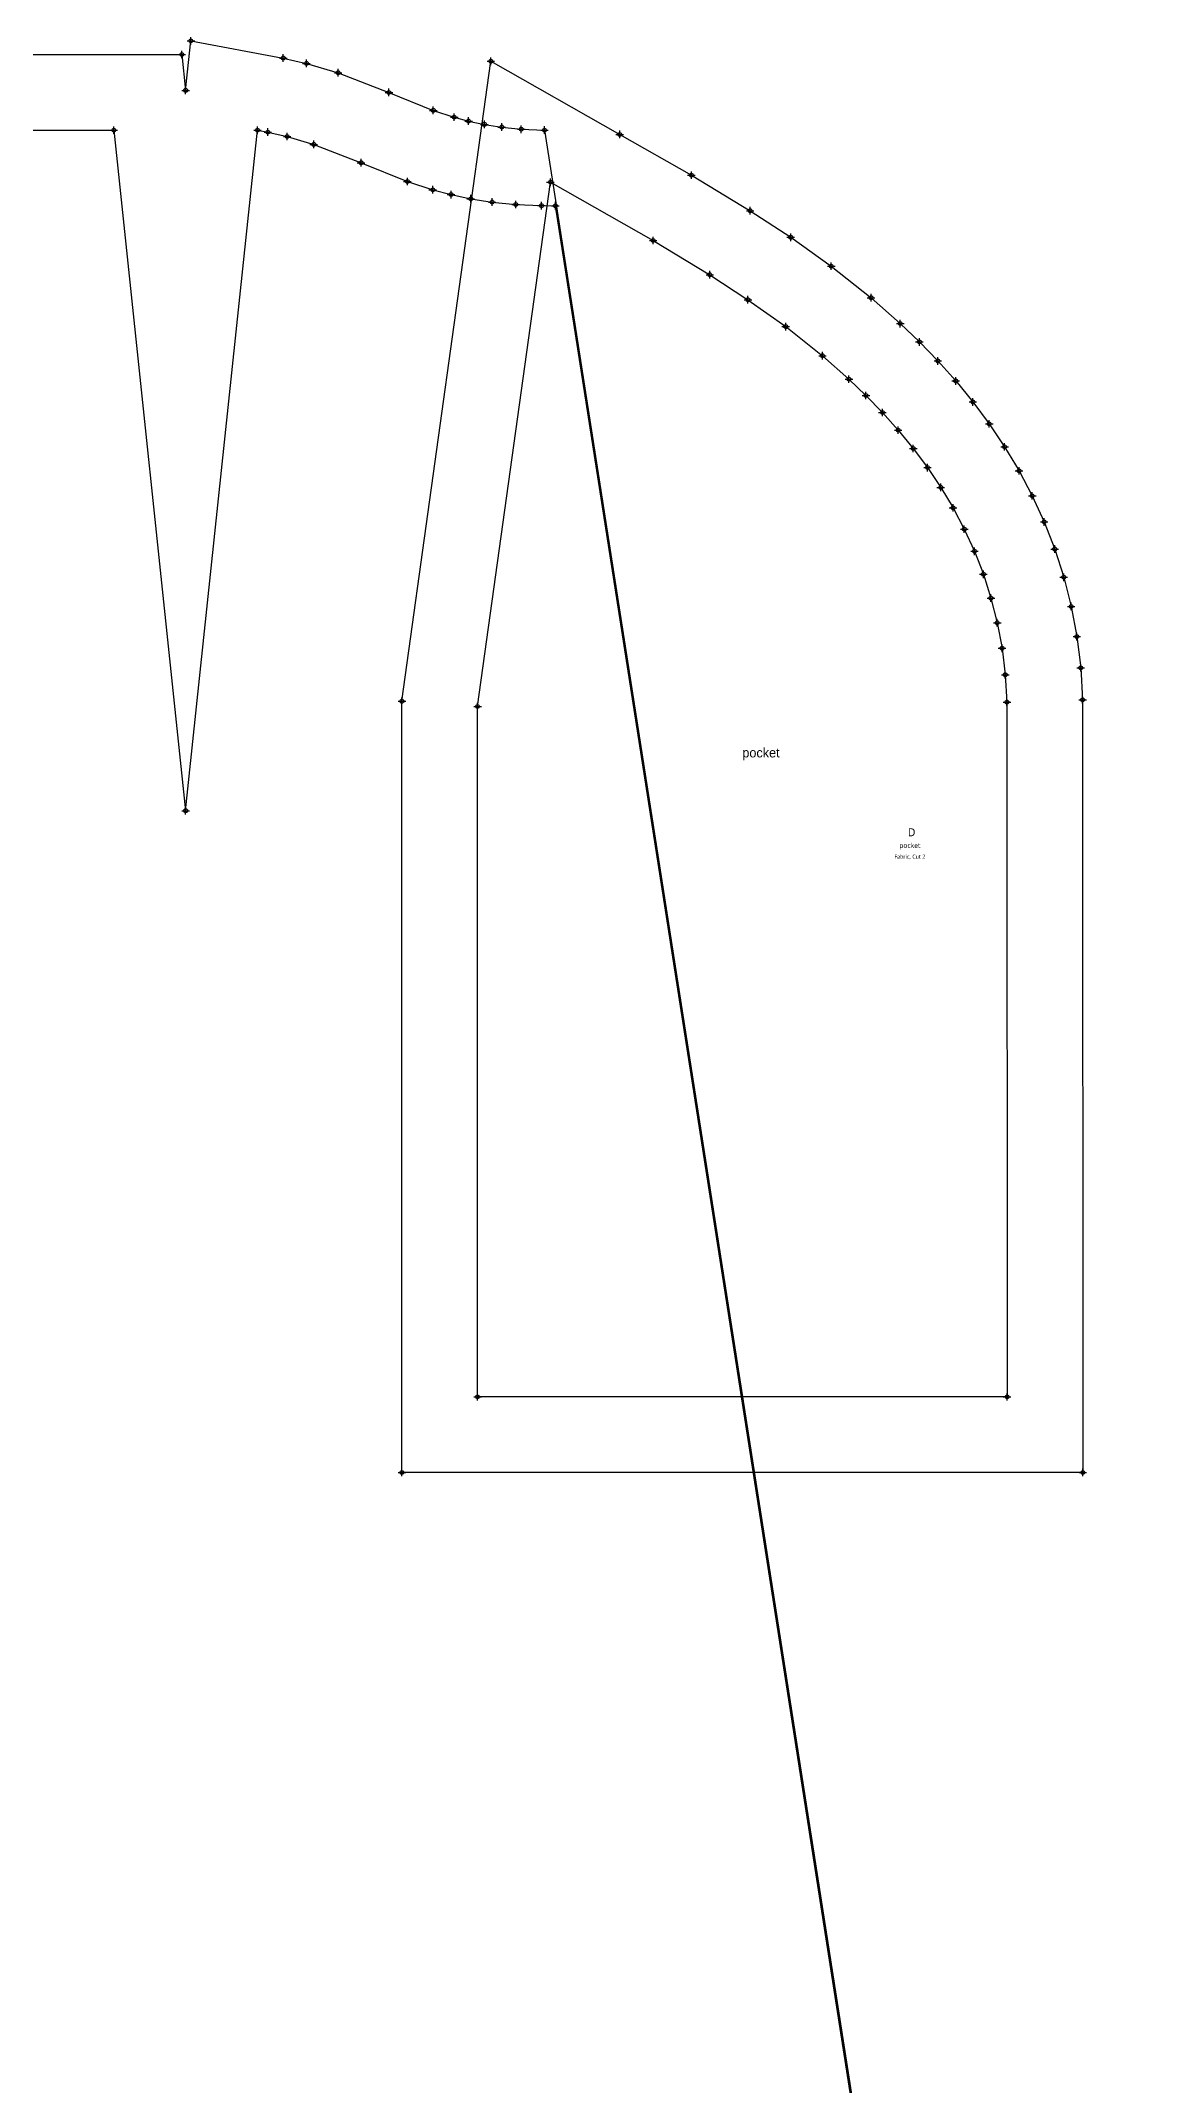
# Model space of a CAD drawing. Extents: x 0 to 1185, y -1 to 1092.
# Drawn here: x 888 to 1184, y 523 to 1064 of the extents above; entities that cross this region are included whole.
import ezdxf

# ---------------------------------------------------------------- set-up
doc = ezdxf.new("R2010")
doc.units = 0
doc.header["$PDMODE"] = 34
for name, color, linetype in [('1', 250, 'CONTINUOUS'), ('14', 250, 'CONTINUOUS'), ('15', 250, 'CONTINUOUS'), ('2', 250, 'CONTINUOUS'), ('3', 250, 'CONTINUOUS'), ('4', 250, 'CONTINUOUS'), ('7', 250, 'CONTINUOUS'), ('84', 250, 'CONTINUOUS'), ('87', 250, 'CONTINUOUS')]:
    doc.layers.add(name, color=color, linetype=linetype)
doc.styles.add('YU GOTHIC UI', font='YU GOTHIC UI')
doc.styles.add('YU GOTHIC UI_BOLD', font='YU GOTHIC UI')

# ---------------------------------------------------------------- blocks, each defined once
blk = doc.blocks.new('POCKET')
at = {"layer": '1'}
blk.add_lwpolyline([(1007.05, 1058.25), (1041.11, 1038.91), (1060.07, 1028.14), (1075.62, 1018.73), (1086.33, 1011.71), (1097.04, 1004.06), (1107.57, 995.72), (1115.28, 988.89), (1120.34, 984.04), (1125.23, 978.99), (1129.95, 973.7), (1134.49, 968.16), (1138.81, 962.36), (1142.89, 956.29), (1146.69, 949.95), (1150.18, 943.33), (1153.34, 936.43), (1156.12, 929.25), (1158.51, 921.79), (1160.47, 914.07), (1161.97, 906.08), (1162.99, 897.85), (1163.5, 889.37), (1163.55, 685.03), (983.54, 685.03), (983.54, 888.98), (1007.05, 1058.25)], close=True, dxfattribs=at)
at = {"layer": '14'}
blk.add_lwpolyline([(1022.8, 1026.27), (1049.97, 1010.87), (1064.95, 1001.8), (1075.03, 995.2), (1085.01, 988.08), (1094.72, 980.38), (1101.72, 974.18), (1106.23, 969.86), (1110.58, 965.36), (1114.75, 960.69), (1118.73, 955.84), (1122.48, 950.8), (1126, 945.57), (1129.25, 940.14), (1132.23, 934.5), (1134.91, 928.65), (1137.26, 922.58), (1139.27, 916.29), (1140.93, 909.76), (1142.19, 903.01), (1143.06, 896.01), (1143.5, 888.76), (1143.54, 705.03), (1003.54, 705.03), (1003.54, 887.6), (1022.8, 1026.27)], close=True, dxfattribs=at)
at = {"layer": '2'}
for p in [(1007.05, 1058.25), (1007.05, 1058.25), (1022.8, 1026.27), (1022.8, 1026.27), (983.54, 888.98), (1003.54, 887.6), (1143.5, 888.76), (1163.5, 889.37), (1003.54, 705.03), (1143.54, 705.03), (983.54, 685.03), (1163.55, 685.03)]:
    blk.add_point(p, dxfattribs=at)
at = {"layer": '3'}
for p in [(1041.11, 1038.91), (1060.07, 1028.14), (1075.62, 1018.73), (1086.33, 1011.71), (1049.97, 1010.87), (1064.95, 1001.8), (1097.04, 1004.06), (1075.03, 995.2), (1107.57, 995.72), (1085.01, 988.08), (1115.28, 988.89), (1120.34, 984.04), (1094.72, 980.38), (1125.23, 978.99), (1101.72, 974.18), (1129.95, 973.7), (1106.23, 969.86), (1134.49, 968.16), (1110.58, 965.36), (1114.75, 960.69), (1138.81, 962.36), (1118.73, 955.84), (1142.89, 956.29), (1122.48, 950.8), (1146.69, 949.95), (1126, 945.57), (1150.18, 943.33), (1129.25, 940.14), (1153.34, 936.43), (1132.23, 934.5), (1134.91, 928.65), (1156.12, 929.25), (1137.26, 922.58), (1158.51, 921.79), (1139.27, 916.29), (1160.47, 914.07), (1140.93, 909.76), (1142.19, 903.01), (1161.97, 906.08), (1162.99, 897.85), (1143.06, 896.01)]:
    blk.add_point(p, dxfattribs=at)
at = {"layer": '4'}
for p in [(1007.05, 1058.25, 10), (983.54, 888.98, 10)]:
    blk.add_point(p, dxfattribs=at)
at = {"layer": '84'}
blk.add_lwpolyline([(1007.05, 1058.25), (1041.11, 1038.91), (1060.07, 1028.14), (1075.62, 1018.73), (1086.33, 1011.71), (1097.04, 1004.06), (1107.57, 995.72), (1115.28, 988.89), (1120.34, 984.04), (1125.23, 978.99), (1129.95, 973.7), (1134.49, 968.16), (1138.81, 962.36), (1142.89, 956.29), (1146.69, 949.95), (1150.18, 943.33), (1153.34, 936.43), (1156.12, 929.25), (1158.51, 921.79), (1160.47, 914.07), (1161.97, 906.08), (1162.99, 897.85), (1163.5, 889.37), (1163.55, 685.03), (983.54, 685.03), (983.54, 888.98), (1007.05, 1058.25)], close=True, dxfattribs=at)
at = {"layer": '87'}
blk.add_lwpolyline([(1022.8, 1026.27), (1049.97, 1010.87), (1064.95, 1001.8), (1075.03, 995.2), (1085.01, 988.08), (1094.72, 980.38), (1101.72, 974.18), (1106.23, 969.86), (1110.58, 965.36), (1114.75, 960.69), (1118.73, 955.84), (1122.48, 950.8), (1126, 945.57), (1129.25, 940.14), (1132.23, 934.5), (1134.91, 928.65), (1137.26, 922.58), (1139.27, 916.29), (1140.93, 909.76), (1142.19, 903.01), (1143.06, 896.01), (1143.5, 888.76), (1143.54, 705.03), (1003.54, 705.03), (1003.54, 887.6), (1022.8, 1026.27)], close=True, dxfattribs=at)
at = {"layer": '1'}
for s, height, style, p in [('D', 2.12, 'YU GOTHIC UI_BOLD', (1117.29, 853.28)), ('pocket', 1.323, 'YU GOTHIC UI_BOLD', (1115.04, 850.19)), ('Fabric, Cut 2', 1.0583, 'YU GOTHIC UI', (1113.72, 847.37))]:
    blk.add_text(s, height=height, dxfattribs=dict(at, style=style)).set_placement(p)
at = {"layer": '1', "flags": 2}
for p in [(1007.05, 1058.25), (983.54, 685.03)]:
    blk.add_attdef('Dependency', p, '', height=3, dxfattribs=at)
at = {"layer": '15'}
blk.add_text('pocket', height=2.5, dxfattribs=at).set_placement((1073.54, 874.14))
blk = doc.blocks.new('FRONT_AND_SIDE')
at = {"layer": '1'}
blk.add_lwpolyline([(456.7, 1060.04), (556.65, 1060.04), (599.41, 925.89), (642.16, 1060.04), (739.31, 1060.04), (782.07, 925.89), (824.83, 1060.04), (925.36, 1060.04), (926.36, 1050.56), (927.74, 1063.65), (952.18, 1059.11), (958.29, 1057.7), (966.67, 1055.23), (980.1, 1050.02), (991.84, 1045.27), (997.37, 1043.47), (1001.16, 1042.46), (1005.33, 1041.58), (1009.93, 1040.86), (1015.09, 1040.28), (1021.22, 1040.06), (1183.72, 0.04), (309.48, 0.04), (456.7, 1060.04)], close=True, dxfattribs=at)
at = {"layer": '14'}
blk.add_lwpolyline([(542.03, 1040.04), (599.41, 860.04), (656.78, 1040.04), (724.7, 1040.04), (782.07, 860.04), (839.45, 1040.04), (907.36, 1040.04), (926.36, 860.04), (945.36, 1040.04), (948.09, 1039.53), (953.19, 1038.35), (960.22, 1036.28), (972.73, 1031.43), (984.98, 1026.47), (991.69, 1024.28), (996.52, 1023), (1001.73, 1021.9), (1007.4, 1021.02), (1013.61, 1020.39), (1020.42, 1020.07), (1024.11, 1020.04), (1180.36, 20.04), (332.45, 20.04)], dxfattribs=at)
at = {"layer": '2'}
for p in [(925.36, 1060.04), (927.74, 1063.65), (926.36, 1050.56), (907.36, 1040.04), (945.36, 1040.04), (1021.22, 1040.06), (1024.11, 1020.04), (926.36, 860.04)]:
    blk.add_point(p, dxfattribs=at)
at = {"layer": '3'}
for p in [(952.18, 1059.11), (958.29, 1057.7), (966.67, 1055.23), (980.1, 1050.02), (991.84, 1045.27), (948.09, 1039.53), (953.19, 1038.35), (997.37, 1043.47), (1001.16, 1042.46), (1005.33, 1041.58), (1009.93, 1040.86), (1015.09, 1040.28), (960.22, 1036.28), (972.73, 1031.43), (984.98, 1026.47), (991.69, 1024.28), (996.52, 1023), (1001.73, 1021.9), (1007.4, 1021.02), (1013.61, 1020.39), (1020.42, 1020.07)]:
    blk.add_point(p, dxfattribs=at)
at = {"layer": '7'}
blk.add_line((1180.36, 20.04), (1024.11, 1020.04), dxfattribs=at)
at = {"layer": '84'}
blk.add_lwpolyline([(456.7, 1060.04), (556.65, 1060.04), (599.41, 925.89), (642.16, 1060.04), (739.31, 1060.04), (782.07, 925.89), (824.83, 1060.04), (925.36, 1060.04), (926.36, 1050.56), (927.74, 1063.65), (952.18, 1059.11), (958.29, 1057.7), (966.67, 1055.23), (980.1, 1050.02), (991.84, 1045.27), (997.37, 1043.47), (1001.16, 1042.46), (1005.33, 1041.58), (1009.93, 1040.86), (1015.09, 1040.28), (1021.22, 1040.06), (1183.72, 0.04), (309.48, 0.04), (456.7, 1060.04)], close=True, dxfattribs=at)
at = {"layer": '87'}
blk.add_lwpolyline([(542.03, 1040.04), (599.41, 860.04), (656.78, 1040.04), (724.7, 1040.04), (782.07, 860.04), (839.45, 1040.04), (907.36, 1040.04), (926.36, 860.04), (945.36, 1040.04), (948.09, 1039.53), (953.19, 1038.35), (960.22, 1036.28), (972.73, 1031.43), (984.98, 1026.47), (991.69, 1024.28), (996.52, 1023), (1001.73, 1021.9), (1007.4, 1021.02), (1013.61, 1020.39), (1020.42, 1020.07), (1024.11, 1020.04), (1180.36, 20.04), (332.45, 20.04)], dxfattribs=at)
at = {"layer": '1', "flags": 2}
blk.add_attdef('Dependency', (309.48, 0.04), '', height=3, dxfattribs=at)
blk.add_attdef('Dependency', (309.48, 0.04), '', height=3, dxfattribs=at)
blk.add_attdef('Dependency', (309.48, 0.04), '', height=3, dxfattribs=at)

msp = doc.modelspace()

# ---------------------------------------------------------------- block references
at = {"layer": '1'}
for name in ['FRONT_AND_SIDE', 'POCKET']:
    msp.add_blockref(name, (0, 0), dxfattribs=at)

doc.saveas('drawing.dxf')
